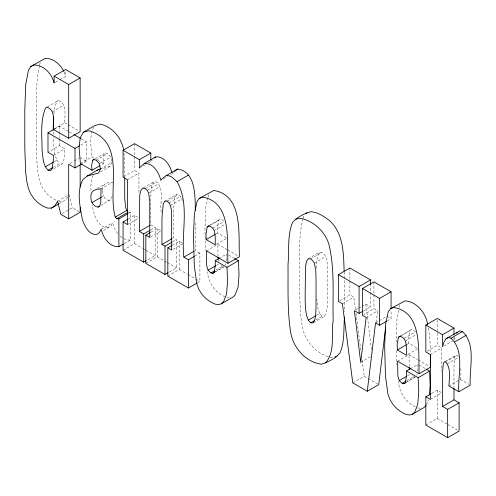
<?xml version="1.0" encoding="UTF-8"?>
<svg xmlns="http://www.w3.org/2000/svg" width="496" height="496" viewBox="0 0 496 496"><rect width="100%" height="100%" fill="white"/><g stroke="black" fill="none" stroke-linecap="round" stroke-linejoin="round"><path stroke-width="0.37" stroke-dasharray="2.48 1.86" d="M53.99 129.041L64.802 122.797C64.567 115.785 67.375 103.273 58.348 100.614L46.897 107.229M316.584 268.361L316.925 260.158L317.948 254.752L319.653 252.135L322.04 252.315C328.786 257.021 326.845 266.643 327.496 273.773C325.785 287.141 330.683 303.732 324.52 316.287L313.708 322.53M448.923 386.037L460.375 379.421L461.057 371.746L460.648 367.288M376.228 322.282L377.611 310.874L373.947 308.76L363.766 314.638M53.921 113.956L54.833 106.727L56.966 101.444L58.348 100.614M223.715 221.049L222.233 219.79L220.143 219.232L218.649 220.329L217.459 227.466L217.626 232.977L226.746 238.241M225.717 265.019L225.953 263.599M226.424 260.772L226.746 253.989L220.385 257.66M403.936 338.458L415.388 331.849L413.41 330.162L411.32 329.611L409.832 330.708L408.636 337.844L408.809 343.356L417.93 348.62L407.117 354.863M416.894 375.391L417.136 373.978M417.607 371.144L417.93 364.368L411.568 368.038M102.139 190.117L102.79 186.632L104.737 184.159L107.985 182.695L112.536 182.243L101.085 188.852M39.482 65.825C34.137 90.576 37.132 116.231 36.251 141.348C37.02 154.814 36.158 168.578 39.829 181.703C42.606 190.284 49.166 197.761 57.685 200.923M39.624 65.063L39.916 63.55L41.038 61.783M207.911 197.706L205.834 207.272L204.929 229.481L205.518 250.79M208.072 196.974L208.549 194.767M398.61 310.291L397.017 317.645L396.174 342.141M399.249 307.346L399.733 305.139M111.588 161.107L110.788 157.046L107.595 153.599L105.617 152.942L104.203 153.562L103.075 158.67L103.503 163.643L100.322 165.478M454.206 339.487L454.869 337.342M112.201 196.007L111.191 199.206L101.246 205.282M302.982 218.717C297.321 241.161 300.421 264.957 299.454 287.897C300.378 302.926 299.454 318.345 304.011 332.897C308.481 345.259 319.697 355.961 332.996 357.597M303.23 217.998L303.974 215.853M426.43 404.897L428.364 399.968M100.545 171.895L110.087 166.383L111.854 162.459L100.403 169.068M93.13 175.472L91.673 178.61L90.799 186.329L91.103 192.343M458.31 356.748L456.965 355.31L455.663 355.359L454.727 357.219L453.983 366.383L453.983 388.436M117.763 233.604A14.576 8.413 60 0 1 114.421 228.011L112.536 222.791L110.85 225.947L102.951 230.956M182.249 201.147L181.914 198.853L180.532 196.298L178.591 194.593L176.316 194.544L174.691 197.383L173.395 211.767L173.395 237.851L176.458 239.618L176.458 267.865L168.826 272.273M93.868 127.348L91.655 131.093L90.545 141.007L91.822 156.897L95.065 158.77M67.729 197.086L66.073 199.603L59.706 203.323M173.309 172.348L172.286 173.829L169.737 175.293M161.206 212.319C159.625 202.79 164.672 189.534 156.773 181.995L154.163 181.61L152.297 183.892L151.181 188.84L150.803 196.466L150.803 224.806L155.155 227.317L155.155 255.564L146.884 260.338M53.611 168.845L61.882 164.071L63.507 162.496L64.802 153.208L64.802 148.781L59.433 145.681L47.982 152.291M151.342 160.921L152.421 159.923M55.391 82.268L59.21 80.067M59.849 79.695L65.571 76.39L65.571 69.502M52.328 111.792L63.779 105.177M54.982 128.762L59.433 126.195L68.659 131.521M53.351 155.391L64.802 148.781M80.73 145.099L86.453 141.794L86.453 161.281L82.64 163.482M54.225 161.671L56.773 160.202L54.746 153.772L53.531 144.305L53.295 136.952M53.246 167.264L59.607 163.593L61.882 164.071M69.967 163.513L73.786 161.312M74.419 160.94L78.876 158.373M80.371 163.513L91.822 156.897M95.3 158.708L104.203 153.562M96.143 160.214L107.595 153.599M99.336 163.655L110.788 157.046M57.617 201.252L67.797 195.381M97.104 188.567L104.737 184.159M123.709 176.774L134.528 170.531L138.961 173.085L138.961 193.204M143.17 165.831L145.719 164.362M148.261 162.893L150.803 161.423M62.124 213.609L72.304 207.731L78.839 211.507M127.509 179.701L138.961 173.085M102.12 196.745L103.391 196.007L102.294 190.855M143.344 187.854L154.163 181.61M145.322 188.604L156.773 181.995M163.376 178.969L167.195 176.762M147.262 190.365L158.714 183.756M148.645 193.087L160.096 186.471M128.439 213.41L130.349 212.307L130.349 240.064L123.988 243.734M101.085 229.4L112.536 222.791M128.166 219.083L134.528 215.407L138.961 217.967M164.864 201.153L176.316 194.544M167.14 201.202L178.591 194.593M127.509 224.576L138.322 218.333M169.08 202.907L180.532 196.298M170.463 205.462L181.914 198.853M150.697 229.89L155.155 227.317M150.92 232.221L157.282 228.551L161.206 230.814L149.755 237.423M123.076 250.269L134.528 243.654L142.513 248.267M172.645 241.825L176.458 239.618M172.273 245.284L179.273 241.242L183.111 243.462L172.292 249.705M208.692 225.847L220.143 219.232M210.385 225.103L218.649 220.329M145.83 263.407L157.282 256.792L166.544 262.142M212.759 228.079L223.572 221.836M214.167 230.522L224.347 224.645M215.723 234.081L217.626 232.977M194.81 256.091L199.9 253.152L199.9 281.399L197.991 282.503M216.572 244.119L226.114 238.607M206.435 250.858L217.887 244.243L227.032 249.525M167.822 276.105L179.273 269.489L187.259 274.102M216.324 265.422L218.866 263.953M216.039 270.016L222.4 266.34L224.266 266.755M214.148 272.335L223.69 266.829M215.363 271.895L223.628 267.121M308.202 258.751L319.653 252.135M310.589 258.924L322.04 252.315M314.321 263.196L325.767 256.587M339.735 300.756L349.909 294.884L353.834 297.147L355.551 310.205M316.572 315.382L319.753 313.546L322.214 316.188L324.52 316.287M342.383 303.757L353.834 297.147M315.847 319.864L322.214 316.188M355.669 309.963L358.217 308.493M358.85 308.121L361.398 306.652M362.037 306.286L365.85 304.085L370.537 306.788L370.537 285.293M363.543 310.831L370.537 306.788M366.16 317.483L377.611 310.874M375.54 322.896L378.721 321.061M379.353 320.695L386.353 316.653M387.264 320.856L391.077 318.649L391.077 310.205M399.869 336.22L411.32 329.611M401.562 335.482L409.832 330.708M360.71 362.365L370.884 356.488M405.35 340.895L416.163 334.651M406.9 344.453L408.809 343.356M352.78 382.887L364.231 376.278L367.524 378.175M397.612 361.231L409.064 354.621L417.558 359.526M427.099 351.199L437.28 345.321L441.793 347.932L441.793 371.144M443.802 346.078L452.712 340.938M430.342 354.541L441.793 347.932M407.501 375.801L410.049 374.331M406.584 380.761L413.583 376.718L415.443 377.127M405.325 382.714L414.867 377.202M406.54 382.273L414.811 377.499M444.844 361.603L455.663 355.359M445.513 361.925L456.965 355.31M447.305 363.835L458.118 357.591M431.551 393.508L437.28 390.203L441.793 392.807M430.342 399.423L441.161 393.179M425.828 425.06L437.28 418.45L447.194 424.173M110.087 166.383L101.382 168.745M108.68 227.652L106.032 227.893C96.422 225.079 93.67 213.726 92.268 205.028M58.999 201.469L62.887 201.481M130.349 240.064L126.79 239.853L123.275 238.44M128.303 212.114L130.349 212.307M229.257 297.91C217.273 295.746 208.171 283.842 207.495 271.901M417.806 407.91L421.092 408.382M109.517 200.508L107.167 199.907L104.966 198.208L103.391 196.007M415.276 406.763C405.709 402.138 398.97 392.2 398.567 381.523M64.802 122.797L67.475 124.335M68.138 124.719L78.814 130.882M69.322 131.899L73.272 134.18M81.183 138.75L86.453 141.794M386.992 316.287L391.077 318.649M97.662 160.27L103.503 163.643M80.147 157.635L86.453 161.281M460.375 379.421L468.943 384.369M227.689 249.903L238.142 255.942M418.215 359.904L429.319 366.315M228.693 255.111L233.883 258.106M419.225 365.112L425.066 368.485M199.9 253.152L195.3 250.492L195.3 221.898M143.177 248.651L145.173 249.804M145.836 250.189L155.155 255.564M167.202 262.52L176.458 267.865M187.922 274.486L195.244 278.709M195.908 279.093L199.9 281.399M368.181 378.56L377.406 383.879M447.857 424.557L457.777 430.28M412.616 375.801L413.583 376.718M221.439 265.422L222.4 266.34M56.773 160.202L59.607 163.593M319.753 313.546L317.992 308.859L316.82 299.206M64.12 72.156L65.571 76.39M218.37 259.892L218.823 261.373M69.068 194.643L72.304 207.731M428.228 328.017L429.796 337.094L430.447 353.654M355.954 313.28L360.797 350.157M362.111 360.139L364.231 376.278M365.85 304.085L371.417 349.674M123.969 153.103L124.725 161.522L124.725 176.44M409.175 366.693L409.064 354.621M217.992 256.314L217.887 244.243M344.15 271.969L344.627 284.251L344.627 311.686M53.128 131.8L53.27 136.214M396.403 350.511L396.8 364.975M453.983 337.175L453.983 339.444M437.28 319.988L437.28 332.27M437.28 333.039L437.28 345.321M437.28 390.203L437.28 418.45M373.947 281.889L373.947 294.171M373.947 294.94L373.947 308.76M349.909 268.014L349.909 280.296M349.909 281.065L349.909 294.884M179.273 241.242L179.273 269.489M157.282 228.551L157.282 256.792M134.528 143.66L134.528 155.942M134.528 156.711L134.528 170.531M134.528 215.407L134.528 243.654M59.433 126.195L59.433 131.44M59.433 132.19L59.433 138.186M59.433 138.936L59.433 145.681M122.103 237.72A14.576 8.413 60 0 1 119.79 235.836"/><path stroke-width="0.74" d="M214.725 272.261L212.815 273.364L210.949 272.955L208.053 270.196L206.689 265.769L206.435 250.858L227.999 263.308C226.796 241.67 232.134 201.791 202.331 197.092L199.311 198.394L197.098 201.376L194.382 213.881L193.477 236.096L194.296 265.775L196.757 283.755L198.902 289.472L202.052 294.488L206.212 298.809L211.377 302.43L215.171 304.147L218.463 304.618L221.247 303.85L232.698 297.24L234.974 295.225L238.012 287.475L239.022 274.753L238.427 260.729L234.534 258.484M405.269 383.005L403.998 383.743L402.132 383.327L399.23 380.575L397.866 376.142L397.612 361.231L419.176 373.686C417.973 352.042 423.311 312.164 393.514 307.464L390.495 308.766L388.281 311.755L385.566 324.26L384.66 346.468L385.479 376.148L387.94 394.128L390.085 399.844L393.235 404.866L397.395 409.181L402.56 412.808L406.354 414.52L409.64 414.997L412.424 414.228L423.875 407.613L426.151 405.604M53.171 130.305L53.556 116.845M458.812 391.741C457.603 375.373 465.18 351.044 450.969 338.204L448.303 337.503L446.003 338.706L444.081 341.812L442.531 346.816L442.531 334.707L425.828 325.066L425.828 351.931L430.342 354.541L430.342 399.423L425.828 396.812L425.828 425.06L447.646 437.658L459.098 431.043L459.098 402.795L453.983 399.844L442.531 406.46L442.531 372.992L443.275 363.828L444.211 361.968L445.513 361.925C451.304 368.187 449.24 378.206 448.923 386.037L458.812 391.741L470.264 385.132C469.049 368.764 476.631 344.435 462.421 331.588L459.755 330.894L446.003 338.706M219.753 258.032L215.295 260.598L215.214 265.961L214.148 272.335L212.815 273.364M410.93 368.404L406.478 370.977L406.391 376.34L405.325 382.714L403.998 383.743M344.484 317.025C343.43 329.065 344.943 341.825 339.853 353.146C335.222 358.614 328.259 361.981 321.544 364.213C305.418 362.136 292.845 347.405 290.569 331.669C287.19 309.498 288.238 286.936 288.002 264.585C289.342 250.598 287.147 235.798 292.522 222.462C297.24 217.174 304.06 213.503 310.874 211.68C317.564 212.269 323.349 215.996 328.606 219.902C343.592 232.258 343.567 253.481 344.119 271.2M429.431 394.859L430.199 385.132L429.604 371.107L426.362 369.235M370.537 284.53L370.537 279.924L349.909 268.014L338.458 274.623L338.458 301.494L342.383 303.757L352.78 382.887L367.269 391.251L375.54 322.896L379.626 325.258L386.626 321.222M385.597 327.806L378.721 384.642L367.269 391.251M207.198 226.939L206.007 234.075L206.175 239.587L215.295 244.85C214.954 238.601 216.82 227.683 208.692 225.847L207.198 226.939L209.107 225.841M398.381 337.317L397.184 344.453L397.358 349.965L406.478 355.229C406.131 348.979 407.997 338.061 399.869 336.22L398.381 337.317L400.291 336.214M94.023 159.439L92.752 160.177L91.624 165.28L92.051 170.252L99.684 165.844M123.696 150.034C121.427 137.938 112.778 127.063 100.521 124.155L94.978 125.476L83.526 132.091L80.203 137.708L79.093 147.616L80.371 163.513L92.051 170.252M456.686 333.337L457.455 332.097M63.879 71.449C60.407 64.48 53.388 58.106 45.223 58.342L30.709 66.631L28.464 70.159L25.718 84.568L24.8 109.969L24.8 147.963L25.693 172.465L26.815 181.474L28.377 188.313L30.634 193.75L33.815 198.536L37.919 202.678L42.954 206.175L47.548 208.084L51.435 208.097L59.067 203.689M325.494 362.985C335.606 351.695 330.937 334.279 333.176 320.59C332.438 295.033 335.085 268.795 328.743 243.772C325.798 234.682 319.331 227.087 311.104 222.313C306.323 219.889 300.737 216.913 295.374 219.35M305.877 213.776L306.826 212.741M171.876 172.527C170.041 165.18 164.182 156.06 155.645 156.91L144.193 163.519L139.357 168.039L139.357 159.669L123.076 150.269L123.076 177.14L127.509 179.701L127.509 224.576L123.076 222.022L123.076 250.269L143.704 262.173L146.246 260.704M154.566 157.914L155.645 156.91M221.247 303.85L223.522 301.841L226.56 294.091L227.571 281.368L226.976 267.344L215.295 260.598M412.424 414.228L414.706 412.213L417.737 404.463L418.754 391.741L418.153 377.716L406.478 370.977M100.7 168.913L98.667 169.403L87.215 176.018L82.844 179.577C76.341 191.878 80.141 206.708 82.373 219.709C84.661 225.717 87.637 232.835 94.581 234.503L97.228 234.261L99.398 232.562L101.085 229.4L102.97 234.627A14.576 8.413 60 0 0 111.823 245.049L115.339 246.469L118.897 246.673L123.349 244.106M97.024 170.742L98.667 169.403M98.065 207.117L99.739 205.815L100.75 202.616L101.085 188.852L96.534 189.311L93.285 190.774L91.338 193.248C89.733 198.518 91.785 206.317 98.065 207.117L99.336 206.386M195.3 210.31C195.139 196.441 195.796 171.405 177.568 169.055L166.117 175.665L161.857 178.963L160.834 180.439C159.067 172.695 153.283 162.688 144.193 163.519M174.524 171.405L177.568 169.055M51.435 208.097L54.622 206.212L57.617 201.252L60.853 214.346L68.696 218.872L80.147 212.263L80.147 207.644M30.709 66.631L33.771 64.957C43.747 64.852 51.906 73.749 54.12 83.006L54.12 76.111L65.571 69.502L80.147 77.915L80.147 131.657L68.696 138.266L53.351 129.406C53.115 122.394 55.924 109.889 46.897 107.229L45.514 108.06C39.965 121.501 42.117 136.704 42.079 150.92C43.102 157.505 42.885 165.317 48.155 170.202L50.431 170.68L52.055 169.105L53.351 159.817L53.351 155.391L47.982 152.291L47.982 132.804L54.343 129.127M54.12 76.111L68.696 84.531L80.147 77.915M47.982 132.804L75.001 148.403L79.453 145.83M45.322 166.811L53.593 162.037M48.155 170.202L52.607 167.629M68.696 218.872L68.696 164.25L75.001 167.89L82.001 163.847M123.076 150.269L134.528 143.66L150.803 153.059L150.803 159.904M139.357 159.669L150.803 153.059M91.946 202.622L101.488 197.11M83.526 132.091L89.069 130.764C126.976 142.141 107.037 189.726 115.289 217.068L126.74 210.459L127.782 211.563M166.117 175.665L168.758 175.751L171.746 176.991L177.041 181.672L188.492 175.063M115.289 217.068L116.851 218.724L127.67 212.48M116.851 218.724L118.897 218.922L127.807 213.776M123.076 222.022L127.528 219.449M168.194 272.639L165.007 274.48L145.83 263.407L145.83 235.16L149.755 237.423L149.755 201.401L148.645 193.087L147.262 190.365L145.322 188.604L142.712 188.22L140.845 190.501L139.729 195.455L139.357 231.421L150.17 225.178M199.311 198.394L213.782 190.476C243.586 195.176 238.247 235.054 239.45 256.699L227.999 263.308M139.357 231.421L143.704 233.932L150.065 230.256M145.83 235.16L150.288 232.587M197.358 282.869L188.449 288.009L167.822 276.105L167.822 247.857L171.659 250.071L171.659 217.986C171.207 212.344 172.366 204.929 167.14 201.202L164.864 201.153L163.24 203.999L161.944 218.376L161.944 244.46L172.118 238.582M161.944 244.46L165.007 246.233L172.007 242.191M167.822 247.857L171.641 245.65M206.175 239.587L215.084 234.447M177.041 181.672C189.98 204.284 181.015 232.599 183.849 257.108L194.023 251.23M183.849 257.108L188.449 259.761L194.178 256.457M208.053 270.196L215.686 265.788M210.949 272.955L214.768 270.748M226.976 267.344L238.427 260.729M338.458 274.623L359.085 286.533L370.537 279.924M362.905 311.197L359.085 313.404L354.398 310.694L360.71 362.365L366.16 317.483L362.495 315.369L362.495 288.498L373.947 281.889L391.077 291.778L391.077 308.667M308.301 320.156L310.763 322.803L313.069 322.902L314.724 320.143L315.716 314.532L316.045 306.069L316.045 280.383L315.791 270.394L314.321 263.196L312.734 260.698L310.589 258.924L308.202 258.751L306.497 261.361L305.474 266.767L305.133 299.968L305.486 308.741L306.54 315.468L308.301 320.156L315.933 315.747M310.763 322.803L314.576 320.596M362.495 288.498L379.626 298.394L391.077 291.778M390.495 308.766L404.965 300.855C417.105 301.686 426.182 313.503 427.701 324.992M425.828 325.066L437.28 318.451L453.983 328.098L453.983 334.905M397.358 349.965L406.261 344.819M442.531 334.707L453.983 328.098M450.969 338.204L462.421 331.588M454.813 341.874L466.265 335.259M399.23 380.575L406.23 376.532M402.132 383.327L405.945 381.126M419.176 373.686L430.627 367.071L430.478 354.404M418.153 377.716L429.604 371.107M425.828 396.812L430.912 393.874M442.531 406.46L447.646 409.411L459.098 402.795M92.752 160.177L94.166 159.551L96.143 160.214L99.336 163.655L100.403 169.068L98.636 172.992L87.215 176.018M334.967 356.99L336.945 356.376M73.935 134.565L80.526 138.365M126.74 210.459L125.618 207.557L124.725 198.04L124.725 177.983M409.212 367.406L409.318 369.532M218.029 257.027L218.141 259.154M453.983 388.436L453.983 399.844M447.646 409.411L447.646 437.658M379.626 298.394L379.626 325.258M359.085 286.533L359.085 313.404M188.449 259.761L188.449 288.009M165.007 246.233L165.007 274.48M143.704 233.932L143.704 262.173M118.897 218.922L118.897 246.673M80.147 164.56L80.147 186.874M75.001 148.403L75.001 167.89M68.696 84.531L68.696 138.266"/></g></svg>
